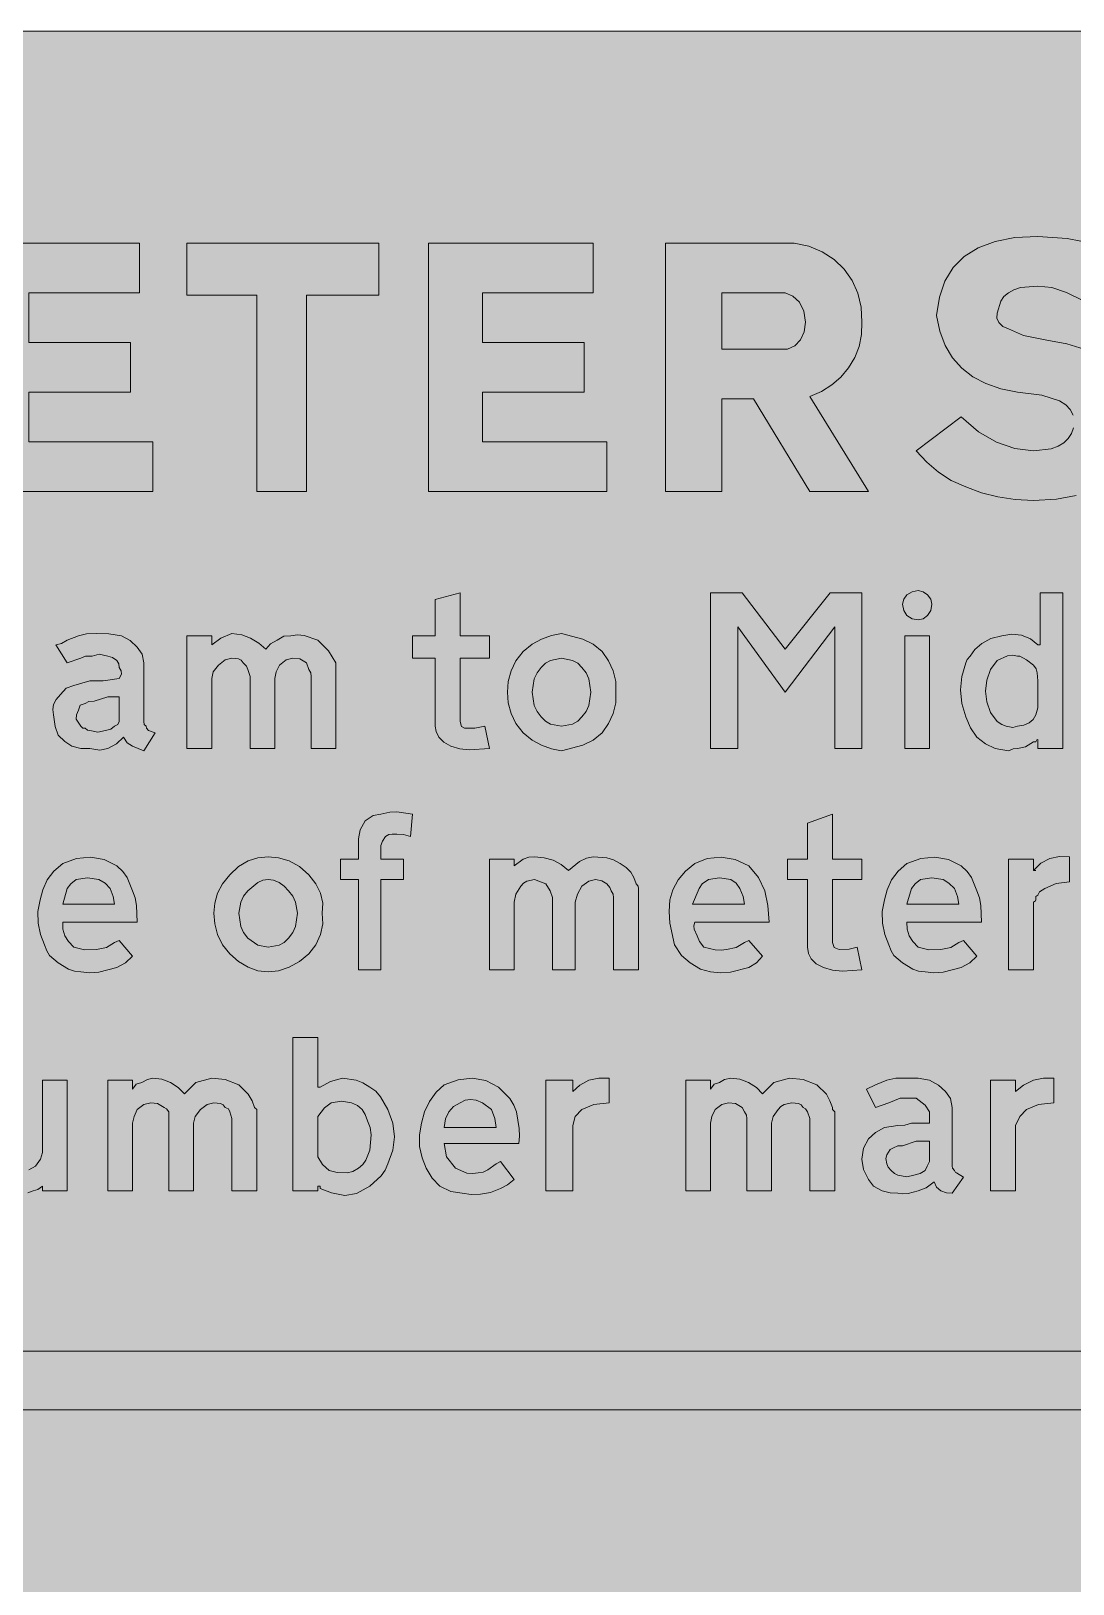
# Model space of a CAD drawing. Header units: metres. Extents: x 10 to 559, y 12 to 260.
# Drawn here: x 172.6 to 255.7, y 136.2 to 260.1 of the extents above; entities that cross this region are included whole.
import ezdxf

# ---------------------------------------------------------------- set-up
doc = ezdxf.new("R2010")
doc.units = ezdxf.units.M
for name, color, linetype, true_color in [('FILL_BLACK_000000', 7, 'Continuous', 0x000000), ('FILL_YELLOW_FFFF00', 7, 'Continuous', 0xffff00), ('STROKE_BLACK_000000', 7, 'Continuous', 0x000000)]:
    doc.layers.add(name, color=color, linetype=linetype, true_color=true_color)

msp = doc.modelspace()

# ---------------------------------------------------------------- hatches: boundary and pattern name
at = {"layer": 'FILL_BLACK_000000', "true_color": 0x000000}
h = msp.add_hatch(color=7, dxfattribs=at)
h.dxf.hatch_style = 1
h.paths.add_polyline_path([(172.44, 227.34), (182.34, 227.34), (182.34, 223.38), (168.3, 223.38), (168.3, 243.18), (181.26, 243.18), (181.26, 239.22), (172.44, 239.22), (172.44, 235.26), (180.54, 235.26), (180.54, 231.3), (172.44, 231.3), (172.44, 227.34)])
h = msp.add_hatch(color=7, dxfattribs=at)
h.dxf.hatch_style = 1
h.paths.add_polyline_path([(194.58, 223.38), (190.62, 223.38), (190.62, 239.04), (185.04, 239.04), (185.04, 243.18), (200.34, 243.18), (200.34, 239.04), (194.58, 239.04), (194.58, 223.38)])
h = msp.add_hatch(color=7, dxfattribs=at)
h.dxf.hatch_style = 1
h.paths.add_polyline_path([(208.62, 227.34), (218.52, 227.34), (218.52, 223.38), (204.3, 223.38), (204.3, 243.18), (217.44, 243.18), (217.44, 239.22), (208.62, 239.22), (208.62, 235.26), (216.72, 235.26), (216.72, 231.3), (208.62, 231.3), (208.62, 227.34)])
h = msp.add_hatch(color=7, dxfattribs=at)
h.dxf.hatch_style = 1
h.paths.add_polyline_path([(223.2, 223.38), (223.2, 243.18), (233.46, 243.18), (234.63, 242.94), (235.7, 242.5), (236.64, 241.88), (237.44, 241.11), (238.08, 240.2), (238.55, 239.18), (238.81, 238.07), (238.86, 236.88), (238.84, 235.89), (238.64, 234.94), (238.29, 234.05), (237.8, 233.24), (237.18, 232.5), (236.46, 231.87), (235.63, 231.34), (234.72, 230.94), (239.4, 223.38), (234.72, 223.38), (230.22, 230.76), (227.7, 230.76), (227.7, 223.38), (223.2, 223.38)])
h.paths.add_polyline_path([(232.92, 234.72), (233.52, 234.98), (233.98, 235.46), (234.26, 236.11), (234.36, 236.88), (234.23, 237.75), (233.89, 238.46), (233.37, 238.96), (232.74, 239.22), (227.7, 239.22), (227.7, 234.72), (232.56, 234.72), (232.92, 234.72)], flags=16)
h = msp.add_hatch(color=7, dxfattribs=at)
h.dxf.hatch_style = 1
h.paths.add_polyline_path([(249.62, 237.2), (249.77, 236.84), (250.09, 236.54), (250.56, 236.34), (251.75, 235.82), (253.62, 235.44), (255.21, 235.16), (256.59, 234.73), (257.76, 234.15), (258.73, 233.42), (259.48, 232.53), (260.02, 231.49), (260.35, 230.3), (260.46, 228.96), (260.28, 227.5), (259.88, 226.23), (259.25, 225.15), (258.39, 224.26), (257.29, 223.56), (255.95, 223.06), (254.37, 222.76), (252.54, 222.66), (251.09, 222.73), (249.7, 222.93), (248.39, 223.27), (247.14, 223.74), (245.99, 224.24), (244.96, 224.91), (244.03, 225.71), (243.18, 226.62), (246.78, 229.32), (248.16, 228.14), (249.59, 227.3), (251.06, 226.79), (252.54, 226.62), (253.96, 226.78), (254.51, 226.98), (254.97, 227.25), (255.32, 227.59), (255.58, 227.99), (255.73, 228.45), (255.78, 228.96), (255.7, 229.47), (255.48, 229.91), (255.12, 230.29), (254.61, 230.6), (253.2, 231.06), (251.28, 231.3), (249.94, 231.57), (248.75, 231.98), (247.71, 232.52), (246.82, 233.21), (246.09, 234.04), (245.51, 235.02), (245.08, 236.15), (244.8, 237.42), (245.04, 238.88), (245.48, 240.15), (246.14, 241.23), (247.03, 242.12), (248.14, 242.82), (249.48, 243.32), (251.07, 243.62), (252.9, 243.72), (255.22, 243.56), (256.32, 243.34), (257.4, 243), (258.31, 242.53), (259.18, 241.94), (260.82, 240.48), (257.76, 237.78), (256.44, 238.62), (255.19, 239.24), (254.01, 239.63), (252.9, 239.76), (251.51, 239.63), (250.97, 239.46), (250.54, 239.22), (250.19, 238.92), (249.94, 238.55), (249.66, 237.6), (249.62, 237.2)])
h = msp.add_hatch(color=7, dxfattribs=at)
h.dxf.hatch_style = 1
h.paths.add_polyline_path([(206.93, 204.62), (207.18, 204.48), (207.99, 204.5), (208.8, 204.66), (209.16, 202.86), (207.56, 202.75), (206.81, 202.83), (206.1, 203.04), (205.52, 203.37), (205.13, 203.78), (204.91, 204.23), (204.84, 204.66), (204.84, 210.06), (203.04, 210.06), (203.04, 211.86), (204.84, 211.86), (204.84, 214.74), (206.82, 215.28), (206.82, 211.86), (209.16, 211.86), (209.16, 210.06), (206.82, 210.06), (206.82, 205.02), (206.93, 204.62)])
h = msp.add_hatch(color=7, dxfattribs=at)
h.dxf.hatch_style = 1
h.paths.add_polyline_path([(226.8, 215.28), (229.32, 215.28), (232.74, 210.78), (236.34, 215.28), (238.86, 215.28), (238.86, 202.86), (236.7, 202.86), (236.7, 212.58), (232.74, 207.36), (228.96, 212.58), (228.96, 202.86), (226.8, 202.86), (226.8, 215.28)])
h = msp.add_hatch(color=7, dxfattribs=at)
h.dxf.hatch_style = 1
h.paths.add_polyline_path([(244.35, 213.88), (244.1, 213.48), (243.76, 213.22), (243.36, 213.12), (242.86, 213.22), (242.46, 213.48), (242.2, 213.88), (242.1, 214.38), (242.2, 214.78), (242.46, 215.12), (242.86, 215.37), (243.36, 215.46), (243.76, 215.37), (244.1, 215.12), (244.35, 214.78), (244.44, 214.38), (244.35, 213.88)])
h = msp.add_hatch(color=7, dxfattribs=at)
h.dxf.hatch_style = 1
h.paths.add_polyline_path([(251.28, 202.86), (250.92, 202.84), (250.56, 202.68), (249.48, 202.86), (248.71, 203.23), (248.04, 203.78), (247.51, 204.51), (247.14, 205.38), (246.84, 206.46), (246.73, 207.54), (246.84, 208.62), (247.14, 209.7), (247.25, 209.97), (247.5, 210.24), (247.87, 210.77), (248.42, 211.25), (249.15, 211.63), (250.02, 211.86), (250.82, 212), (251.59, 211.91), (252.3, 211.61), (252.9, 211.14), (253.08, 211.14), (253.08, 215.28), (254.88, 215.28), (254.88, 202.86), (252.9, 202.86), (252.9, 203.58), (252.81, 203.56), (252.72, 203.4), (252.54, 203.4), (251.91, 203), (251.28, 202.86)])
h.paths.add_polyline_path([(252.2, 204.91), (252.52, 205.19), (252.72, 205.56), (252.88, 206.1), (252.9, 206.64), (252.9, 208.26), (252.85, 208.89), (252.75, 209.22), (252.54, 209.52), (252, 209.95), (251.46, 210.24), (251.28, 210.24), (250.87, 210.31), (250.47, 210.26), (249.66, 209.88), (249.12, 209.16), (248.82, 208.32), (248.71, 207.45), (248.82, 206.58), (249.12, 205.74), (249.66, 205.02), (250.02, 204.77), (250.38, 204.66), (250.9, 204.53), (251.28, 204.66), (251.78, 204.72), (252.2, 204.91)], flags=16)
h = msp.add_hatch(color=7, dxfattribs=at)
h.dxf.hatch_style = 1
h.paths.add_polyline_path([(175.5, 211.5), (176.4, 211.86), (177.05, 212.02), (177.84, 212.04), (178.83, 212.02), (179.82, 211.86), (180.52, 211.48), (181.08, 210.96), (181.48, 210.4), (181.62, 209.7), (181.62, 207.9), (181.62, 205.02), (181.64, 204.77), (181.8, 204.66), (181.82, 204.48), (181.98, 204.3), (182.52, 204.12), (181.62, 202.68), (180.72, 203.04), (180.29, 203.33), (180, 203.76), (179.44, 203.24), (178.74, 202.86), (178.09, 202.73), (177.3, 202.86), (176.58, 202.88), (175.86, 203.04), (175.32, 203.42), (174.78, 203.94), (174.53, 204.62), (174.42, 205.56), (174.35, 205.97), (174.42, 206.37), (174.62, 206.78), (174.96, 207.18), (175.43, 207.68), (176.04, 207.9), (177.3, 208.26), (178.38, 208.26), (179.64, 208.44), (179.82, 208.8), (179.8, 209.07), (179.64, 209.34), (179.62, 209.61), (179.46, 209.88), (179.1, 210.13), (178.74, 210.24), (178.04, 210.38), (177.48, 210.24), (176.96, 210.22), (176.58, 210.06), (175.5, 209.7), (174.6, 211.14), (175.05, 211.25), (175.5, 211.5)])
h.paths.add_polyline_path([(178.56, 204.3), (178.99, 204.41), (179.28, 204.66), (179.53, 204.77), (179.64, 205.02), (179.64, 205.38), (179.64, 207), (178.74, 207), (177.66, 206.64), (177.23, 206.62), (176.94, 206.46), (176.53, 206.33), (176.4, 205.92), (176.24, 205.56), (176.22, 205.2), (176.58, 204.66), (176.76, 204.5), (176.94, 204.48), (177.12, 204.32), (177.3, 204.3), (177.93, 204.17), (178.56, 204.3)], flags=16)
h = msp.add_hatch(color=7, dxfattribs=at)
h.dxf.hatch_style = 1
h.paths.add_polyline_path([(187.02, 211.14), (187.74, 211.68), (188.64, 212.04), (189.42, 211.94), (190.12, 211.68), (190.77, 211.28), (191.34, 210.78), (191.72, 211.21), (192.24, 211.5), (192.78, 211.82), (193.32, 211.86), (193.86, 211.93), (194.4, 211.88), (195.48, 211.5), (196.34, 210.67), (196.92, 209.7), (196.92, 209.52), (196.92, 209.16), (196.92, 202.86), (194.94, 202.86), (194.94, 208.62), (194.92, 208.89), (194.76, 209.16), (194.58, 209.7), (194.04, 210.02), (193.5, 210.06), (192.96, 209.93), (192.42, 209.52), (192.17, 208.98), (192.06, 208.44), (192.06, 202.86), (190.08, 202.86), (190.08, 208.62), (189.9, 209.16), (189.79, 209.43), (189.54, 209.7), (189.37, 209.91), (189.16, 210.02), (188.64, 210.06), (188.1, 209.93), (187.56, 209.52), (187.15, 208.98), (187.02, 208.44), (187.02, 202.86), (185.04, 202.86), (185.04, 211.86), (187.02, 211.86), (187.02, 211.14)])
h = msp.add_hatch(color=7, dxfattribs=at)
h.dxf.hatch_style = 1
h.paths.add_polyline_path([(210.89, 209.05), (211.28, 209.87), (211.86, 210.6), (212.57, 211.18), (213.32, 211.59), (214.11, 211.87), (214.92, 212.04), (216.61, 211.59), (217.43, 211.18), (218.16, 210.6), (218.66, 209.87), (219.04, 209.05), (219.25, 208.2), (219.24, 207.36), (219.25, 206.52), (219.04, 205.67), (218.66, 204.85), (218.16, 204.12), (217.43, 203.54), (216.61, 203.13), (214.92, 202.68), (214.11, 202.85), (213.32, 203.13), (212.57, 203.54), (211.86, 204.12), (211.28, 204.85), (210.89, 205.67), (210.67, 206.52), (210.6, 207.36), (210.67, 208.2), (210.89, 209.05)])
h.paths.add_polyline_path([(213.63, 209.68), (213.3, 209.34), (212.96, 208.9), (212.74, 208.42), (212.58, 207.36), (212.74, 206.3), (212.96, 205.82), (213.3, 205.38), (213.63, 205.04), (214.04, 204.82), (214.92, 204.66), (215.8, 204.82), (216.21, 205.04), (216.54, 205.38), (216.88, 205.82), (217.1, 206.3), (217.26, 207.36), (217.1, 208.42), (216.88, 208.9), (216.54, 209.34), (216.21, 209.68), (215.8, 209.9), (214.92, 210.06), (214.04, 209.9), (213.63, 209.68)], flags=16)
h = msp.add_hatch(color=7, dxfattribs=at)
h.dxf.hatch_style = 1
h.paths.add_polyline_path([(244.26, 211.86), (244.26, 202.86), (242.28, 202.86), (242.28, 211.86), (244.26, 211.86)])
h = msp.add_hatch(color=7, dxfattribs=at)
h.dxf.hatch_style = 1
h.paths.add_polyline_path([(200.52, 185.22), (198.72, 185.22), (198.72, 192.42), (197.28, 192.42), (197.28, 194.04), (198.72, 194.04), (198.72, 195.66), (198.86, 196.38), (199.26, 197.1), (199.89, 197.51), (200.52, 197.64), (201.22, 197.8), (201.78, 197.82), (203.04, 197.64), (202.86, 195.84), (202.32, 196), (201.78, 196.02), (201.6, 196.02), (201.42, 196.02), (201.15, 196), (200.88, 195.84), (200.63, 195.48), (200.52, 195.12), (200.52, 194.04), (202.32, 194.04), (202.32, 192.42), (200.52, 192.42), (200.52, 185.22)])
h = msp.add_hatch(color=7, dxfattribs=at)
h.dxf.hatch_style = 1
h.paths.add_polyline_path([(236.65, 186.98), (237.06, 186.84), (237.85, 186.86), (238.5, 187.02), (238.86, 185.22), (237.33, 185.11), (236.53, 185.19), (235.8, 185.4), (235.22, 185.7), (234.83, 186.08), (234.61, 186.51), (234.54, 187.02), (234.54, 192.42), (232.92, 192.42), (232.92, 194.04), (234.54, 194.04), (234.54, 196.92), (236.52, 197.64), (236.52, 194.04), (238.86, 194.04), (238.86, 192.42), (236.52, 192.42), (236.52, 187.38), (236.65, 186.98)])
h = msp.add_hatch(color=7, dxfattribs=at)
h.dxf.hatch_style = 1
h.paths.add_polyline_path([(175.61, 185.27), (174.78, 185.76), (174.1, 186.35), (173.87, 186.72), (173.7, 187.2), (173.37, 188.04), (173.18, 188.93), (173.17, 189.86), (173.34, 190.8), (173.55, 191.6), (173.9, 192.38), (174.43, 193.08), (175.14, 193.68), (176.25, 194.08), (177.37, 194.2), (178.46, 194.01), (179.46, 193.5), (179.94, 193.06), (180.29, 192.58), (180.72, 191.52), (180.93, 190.95), (181.03, 190.33), (181.08, 189), (175.14, 189), (175.16, 188.46), (175.32, 187.92), (175.61, 187.47), (176.04, 187.02), (176.87, 186.8), (177.84, 186.84), (178.63, 186.98), (179.28, 187.38), (179.64, 187.56), (180.72, 186.3), (180.16, 185.78), (179.46, 185.4), (178.02, 185.02), (177.28, 184.97), (176.58, 185.04), (176.07, 185.1), (175.61, 185.27)])
h.paths.add_polyline_path([(179.17, 191.07), (178.92, 191.7), (178.54, 192.13), (178.02, 192.42), (177.12, 192.56), (176.22, 192.42), (175.79, 192.06), (175.5, 191.7), (175.14, 190.44), (179.28, 190.44), (179.17, 191.07)], flags=16)
h = msp.add_hatch(color=7, dxfattribs=at)
h.dxf.hatch_style = 1
h.paths.add_polyline_path([(187.49, 191.32), (187.88, 192.07), (188.46, 192.78), (189.17, 193.46), (189.92, 193.91), (190.71, 194.15), (191.52, 194.22), (192.36, 194.15), (193.21, 193.91), (194.03, 193.46), (194.76, 192.78), (195.33, 192.07), (195.7, 191.32), (195.87, 190.53), (195.84, 189.72), (195.87, 188.88), (195.7, 188.03), (195.33, 187.21), (194.76, 186.48), (194.03, 185.88), (193.21, 185.42), (192.36, 185.14), (191.52, 185.04), (190.71, 185.14), (189.92, 185.42), (189.17, 185.88), (188.46, 186.48), (187.88, 187.21), (187.49, 188.03), (187.27, 188.88), (187.2, 189.72), (187.27, 190.53), (187.49, 191.32)])
h.paths.add_polyline_path([(190.71, 192.17), (189.9, 191.52), (189.56, 191.09), (189.34, 190.62), (189.18, 189.72), (189.34, 188.66), (189.56, 188.18), (189.9, 187.74), (190.71, 187.18), (191.52, 187.02), (192.4, 187.18), (192.81, 187.4), (193.14, 187.74), (193.48, 188.18), (193.7, 188.66), (193.86, 189.72), (193.7, 190.62), (193.48, 191.09), (193.14, 191.52), (192.81, 191.89), (192.4, 192.17), (191.95, 192.36), (191.52, 192.42), (191.11, 192.36), (190.71, 192.17)], flags=16)
h = msp.add_hatch(color=7, dxfattribs=at)
h.dxf.hatch_style = 1
h.paths.add_polyline_path([(211.14, 193.5), (211.86, 194.04), (212.31, 194.2), (212.76, 194.22), (213.54, 194.15), (214.24, 193.95), (214.89, 193.61), (215.46, 193.14), (216.36, 193.86), (216.9, 194.11), (217.44, 194.22), (218.52, 194.15), (219.06, 193.99), (219.6, 193.68), (220.08, 193.38), (220.43, 193.01), (220.69, 192.57), (220.86, 192.06), (221.02, 191.88), (221.04, 191.7), (221.04, 191.52), (221.04, 185.22), (219.06, 185.22), (219.06, 190.98), (219.04, 191.25), (218.88, 191.52), (218.77, 191.79), (218.52, 192.06), (218.14, 192.31), (217.62, 192.42), (217.08, 192.29), (216.54, 191.88), (216.2, 191.25), (216, 190.62), (216, 185.22), (214.2, 185.22), (214.2, 190.98), (214.02, 191.52), (213.66, 192.06), (212.76, 192.42), (212.15, 192.29), (211.87, 192.12), (211.68, 191.88), (211.27, 191.25), (211.14, 190.62), (211.14, 185.22), (209.16, 185.22), (209.16, 194.04), (211.14, 194.04), (211.14, 193.5)])
h = msp.add_hatch(color=7, dxfattribs=at)
h.dxf.hatch_style = 1
h.paths.add_polyline_path([(225.18, 185.76), (224.48, 186.35), (223.92, 187.2), (223.54, 188.93), (223.49, 189.86), (223.56, 190.8), (223.79, 191.6), (224.21, 192.38), (224.8, 193.08), (225.54, 193.68), (226.54, 194.08), (227.63, 194.2), (228.75, 194.01), (229.86, 193.5), (230.63, 192.58), (231.12, 191.52), (231.37, 190.33), (231.48, 189), (225.54, 189), (225.47, 188.73), (225.5, 188.46), (225.72, 187.92), (225.92, 187.47), (226.26, 187.02), (227.16, 186.8), (227.63, 186.77), (228.06, 186.84), (228.85, 186.98), (229.5, 187.38), (229.86, 187.56), (230.94, 186.3), (230.47, 185.78), (229.86, 185.4), (228.4, 185.02), (227.61, 184.97), (226.8, 185.04), (225.99, 185.27), (225.18, 185.76)])
h.paths.add_polyline_path([(229.39, 191.07), (229.14, 191.7), (228.85, 192.13), (228.42, 192.42), (227.52, 192.56), (226.62, 192.42), (226.13, 192.06), (225.9, 191.7), (225.36, 190.44), (229.5, 190.44), (229.39, 191.07)], flags=16)
h = msp.add_hatch(color=7, dxfattribs=at)
h.dxf.hatch_style = 1
h.paths.add_polyline_path([(242.93, 185.27), (242.1, 185.76), (241.42, 186.35), (241.19, 186.72), (241.02, 187.2), (240.69, 188.04), (240.5, 188.93), (240.49, 189.86), (240.66, 190.8), (240.87, 191.6), (241.22, 192.38), (241.75, 193.08), (242.46, 193.68), (243.57, 194.08), (244.69, 194.2), (245.78, 194.01), (246.78, 193.5), (247.26, 193.06), (247.61, 192.58), (248.04, 191.52), (248.25, 190.95), (248.35, 190.33), (248.4, 189), (242.46, 189), (242.48, 188.46), (242.64, 187.92), (242.93, 187.47), (243.36, 187.02), (244.19, 186.8), (245.16, 186.84), (245.95, 186.98), (246.6, 187.38), (246.96, 187.56), (248.04, 186.3), (247.48, 185.78), (246.78, 185.4), (245.34, 185.02), (244.6, 184.97), (243.9, 185.04), (243.39, 185.1), (242.93, 185.27)])
h.paths.add_polyline_path([(246.49, 191.07), (246.24, 191.7), (245.79, 192.13), (245.34, 192.42), (244.44, 192.56), (243.54, 192.42), (243.11, 192.06), (242.82, 191.7), (242.46, 190.44), (246.6, 190.44), (246.49, 191.07)], flags=16)
h = msp.add_hatch(color=7, dxfattribs=at)
h.dxf.hatch_style = 1
h.paths.add_polyline_path([(253.14, 193.71), (253.84, 194.09), (254.62, 194.25), (255.42, 194.22), (255.42, 192.24), (254.36, 192.11), (253.44, 191.7), (253.03, 191.43), (252.9, 191.16), (252.74, 191.05), (252.72, 190.8), (252.7, 190.71), (252.54, 190.62), (252.54, 185.22), (250.56, 185.22), (250.56, 194.04), (252.54, 194.04), (252.54, 193.14), (253.14, 193.71)])
h = msp.add_hatch(color=7, dxfattribs=at)
h.dxf.hatch_style = 1
h.paths.add_polyline_path([(198.54, 176.42), (199.08, 176.2), (199.62, 175.86), (200.1, 175.53), (200.47, 175.09), (201.06, 174.06), (201.46, 172.98), (201.6, 171.9), (201.46, 170.82), (201.06, 169.74), (200.86, 169.23), (200.54, 168.77), (199.62, 167.94), (198.56, 167.38), (197.64, 167.22), (196.58, 167.42), (195.66, 167.76), (195.66, 167.94), (195.48, 167.94), (195.48, 167.58), (193.5, 167.58), (193.5, 179.82), (195.48, 179.82), (195.48, 176.04), (195.48, 175.86), (195.66, 175.86), (196.49, 176.29), (197.46, 176.58), (198.54, 176.42)])
h.paths.add_polyline_path([(198.72, 169.38), (199.06, 169.68), (199.3, 170.03), (199.62, 170.82), (199.73, 172.06), (199.65, 172.62), (199.44, 173.16), (199.27, 173.66), (199.01, 174.08), (198.66, 174.4), (198.18, 174.6), (197.37, 174.73), (196.56, 174.6), (196.02, 174.19), (195.48, 173.52), (195.48, 172.62), (195.48, 171.18), (195.48, 170.64), (195.48, 170.28), (195.86, 169.67), (196.38, 169.2), (197.03, 169.04), (197.82, 169.02), (198.27, 169.13), (198.72, 169.38)], flags=16)
h = msp.add_hatch(color=7, dxfattribs=at)
h.dxf.hatch_style = 1
h.paths.add_polyline_path([(171.23, 167.44), (170.57, 167.58), (169.95, 167.86), (169.38, 168.3), (168.91, 168.87), (168.57, 169.47), (168.37, 170.07), (168.3, 170.64), (168.3, 176.4), (170.1, 176.4), (170.1, 170.64), (170.64, 169.56), (170.94, 169.35), (171.27, 169.25), (171.9, 169.2), (172.44, 169.25), (172.98, 169.56), (173.38, 170.1), (173.52, 170.64), (173.52, 176.4), (175.5, 176.4), (175.5, 167.58), (173.52, 167.58), (173.52, 167.94), (173.16, 167.69), (172.8, 167.58), (172.35, 167.42), (171.9, 167.4), (171.23, 167.44)])
h = msp.add_hatch(color=7, dxfattribs=at)
h.dxf.hatch_style = 1
h.paths.add_polyline_path([(180.72, 175.68), (181.01, 176.09), (181.44, 176.22), (181.89, 176.47), (182.34, 176.58), (183.04, 176.48), (183.73, 176.22), (184.36, 175.82), (184.86, 175.32), (185.76, 176.22), (187.02, 176.58), (188.1, 176.45), (189.18, 176.04), (189.94, 175.28), (190.24, 174.77), (190.44, 174.24), (190.62, 174.06), (190.62, 167.58), (188.64, 167.58), (188.64, 173.34), (188.46, 173.88), (188.35, 174.13), (188.1, 174.24), (187.93, 174.45), (187.72, 174.56), (187.2, 174.6), (186.66, 174.47), (186.12, 174.06), (185.71, 173.52), (185.58, 172.98), (185.58, 167.58), (183.6, 167.58), (183.6, 173.52), (183.6, 173.88), (183.42, 174.13), (183.24, 174.24), (182.7, 174.56), (182.16, 174.6), (181.62, 174.47), (181.08, 174.06), (180.83, 173.52), (180.72, 172.98), (180.72, 167.58), (178.74, 167.58), (178.74, 176.4), (180.72, 176.4), (180.72, 175.68)])
h = msp.add_hatch(color=7, dxfattribs=at)
h.dxf.hatch_style = 1
h.paths.add_polyline_path([(205.2, 167.94), (204.59, 168.59), (204.12, 169.38), (203.79, 170.22), (203.6, 171.11), (203.59, 172.04), (203.76, 172.98), (203.99, 173.89), (204.39, 174.71), (204.92, 175.44), (205.56, 176.04), (206.67, 176.44), (207.79, 176.56), (208.88, 176.37), (209.88, 175.86), (210.8, 174.94), (211.12, 174.42), (211.32, 173.88), (211.55, 172.55), (211.57, 171.93), (211.5, 171.36), (205.56, 171.36), (205.74, 170.28), (206.46, 169.38), (207.36, 169), (207.83, 168.95), (208.26, 169.02), (208.66, 169.08), (209.05, 169.25), (209.7, 169.74), (210.06, 169.92), (211.14, 168.48), (210.6, 168.05), (210.06, 167.76), (209.25, 167.45), (208.46, 167.31), (207.71, 167.3), (207, 167.4), (206.1, 167.54), (205.2, 167.94)])
h.paths.add_polyline_path([(209.59, 173.34), (209.34, 174.06), (208.62, 174.6), (208.11, 174.8), (207.65, 174.87), (207.23, 174.8), (206.82, 174.6), (206.3, 174.31), (205.92, 173.88), (205.67, 173.32), (205.56, 172.62), (209.7, 172.62), (209.59, 173.34)], flags=16)
h = msp.add_hatch(color=7, dxfattribs=at)
h.dxf.hatch_style = 1
h.paths.add_polyline_path([(216.38, 176.02), (217.08, 176.4), (217.89, 176.56), (218.7, 176.58), (218.7, 174.6), (217.48, 174.47), (216.54, 174.06), (216, 173.52), (215.82, 172.8), (215.82, 167.58), (213.66, 167.58), (213.66, 176.4), (215.82, 176.4), (215.82, 175.5), (216.38, 176.02)])
h = msp.add_hatch(color=7, dxfattribs=at)
h.dxf.hatch_style = 1
h.paths.add_polyline_path([(226.8, 175.68), (227.09, 176.09), (227.52, 176.22), (227.9, 176.47), (228.42, 176.58), (229.12, 176.48), (229.82, 176.22), (230.45, 175.82), (230.94, 175.32), (231.84, 176.22), (233.1, 176.58), (234.18, 176.45), (235.26, 176.04), (236.03, 175.28), (236.32, 174.77), (236.52, 174.24), (236.52, 174.06), (236.7, 173.88), (236.7, 167.58), (234.72, 167.58), (234.72, 173.34), (234.54, 173.88), (234.36, 174.13), (234.18, 174.24), (234.01, 174.45), (233.8, 174.56), (233.28, 174.6), (232.67, 174.47), (232.39, 174.3), (232.2, 174.06), (231.8, 173.52), (231.66, 172.98), (231.66, 167.58), (229.68, 167.58), (229.68, 173.34), (229.66, 173.61), (229.5, 173.88), (229.32, 174.24), (228.78, 174.56), (228.24, 174.6), (227.7, 174.47), (227.16, 174.06), (226.91, 173.52), (226.8, 172.98), (226.8, 167.58), (224.82, 167.58), (224.82, 176.4), (226.8, 176.4), (226.8, 175.68)])
h = msp.add_hatch(color=7, dxfattribs=at)
h.dxf.hatch_style = 1
h.paths.add_polyline_path([(240.48, 167.58), (239.8, 167.96), (239.4, 168.48), (238.99, 169.29), (238.86, 170.1), (238.99, 170.98), (239.4, 171.72), (239.96, 172.24), (240.66, 172.62), (241.74, 172.8), (242.28, 172.82), (242.82, 172.98), (244.26, 172.98), (244.26, 173.52), (244.26, 173.88), (243.9, 174.42), (243.18, 174.96), (241.92, 174.96), (241.02, 174.6), (239.94, 174.24), (239.22, 175.68), (239.94, 176.04), (240.84, 176.4), (241.56, 176.56), (242.28, 176.58), (243.34, 176.56), (244.26, 176.4), (244.96, 176.02), (245.52, 175.5), (245.92, 174.94), (246.06, 174.24), (246.06, 172.44), (246.06, 169.56), (246.08, 169.38), (246.24, 169.2), (246.33, 169.04), (246.42, 169.02), (246.96, 168.66), (246.06, 167.4), (245.61, 167.42), (245.16, 167.58), (244.82, 167.87), (244.62, 168.3), (243.99, 167.81), (243.36, 167.58), (242.55, 167.36), (242.14, 167.33), (241.74, 167.4), (241.11, 167.42), (240.48, 167.58)])
h.paths.add_polyline_path([(243, 168.84), (243.52, 168.95), (243.9, 169.2), (244.08, 169.56), (244.26, 169.92), (244.26, 171.54), (243.18, 171.54), (242.1, 171.18), (241.74, 171.16), (241.38, 171), (241.11, 170.87), (240.84, 170.46), (240.77, 170.17), (240.84, 169.74), (240.95, 169.47), (241.2, 169.2), (241.47, 168.95), (241.74, 168.84), (242.44, 168.71), (243, 168.84)], flags=16)
h = msp.add_hatch(color=7, dxfattribs=at)
h.dxf.hatch_style = 1
h.paths.add_polyline_path([(251.75, 176.02), (252.54, 176.4), (253.35, 176.56), (254.16, 176.58), (254.16, 174.6), (252.94, 174.47), (252, 174.06), (251.46, 173.52), (251.1, 172.8), (251.1, 167.58), (249.12, 167.58), (249.12, 176.4), (251.1, 176.4), (251.1, 175.5), (251.75, 176.02)])
h = msp.add_hatch(color=7, dxfattribs=at)
h.dxf.hatch_style = 1
h.paths.add_polyline_path([(506.34, 154.8), (506.34, 150.12), (72.9, 150.12), (77.58, 145.44), (70.56, 145.44), (63.36, 152.46), (70.56, 159.48), (77.58, 159.48), (72.9, 154.8), (506.34, 154.8)])
at = {"layer": 'FILL_YELLOW_FFFF00', "true_color": 0xffff00}
h = msp.add_hatch(color=7, dxfattribs=at)
h.dxf.hatch_style = 1
h.paths.add_polyline_path([(553.76, 259.97), (555.08, 259.58), (556.32, 258.96), (557.46, 258.12), (558.3, 256.98), (558.92, 255.74), (559.31, 254.42), (559.44, 253.08), (559.44, 19.26), (559.31, 17.91), (558.9, 16.56), (558.25, 15.32), (557.46, 14.22), (556.29, 13.28), (555.01, 12.6), (553.69, 12.2), (552.42, 12.06), (17.28, 12.06), (16.04, 12.2), (14.78, 12.6), (13.56, 13.28), (12.42, 14.22), (11.48, 15.36), (10.8, 16.61), (10.4, 17.92), (10.26, 19.26), (10.26, 253.08), (10.4, 254.41), (10.8, 255.6), (11.48, 256.93), (12.42, 258.12), (13.52, 259.07), (14.76, 259.74), (16.09, 260.06), (17.28, 260.1), (552.42, 260.1), (553.76, 259.97)])

# ---------------------------------------------------------------- linework, layer by layer
at = {"layer": 'FILL_BLACK_000000', "lineweight": 0, "true_color": 0x000000}
for points in [[(172.44, 227.34), (182.34, 227.34), (182.34, 223.38), (168.3, 223.38), (168.3, 243.18), (181.26, 243.18), (181.26, 239.22), (172.44, 239.22), (172.44, 235.26), (180.54, 235.26), (180.54, 231.3), (172.44, 231.3)], [(194.58, 223.38), (190.62, 223.38), (190.62, 239.04), (185.04, 239.04), (185.04, 243.18), (200.34, 243.18), (200.34, 239.04), (194.58, 239.04)], [(208.62, 227.34), (218.52, 227.34), (218.52, 223.38), (204.3, 223.38), (204.3, 243.18), (217.44, 243.18), (217.44, 239.22), (208.62, 239.22), (208.62, 235.26), (216.72, 235.26), (216.72, 231.3), (208.62, 231.3)], [(223.2, 223.38), (223.2, 243.18), (233.46, 243.18), (234.63, 242.94), (235.7, 242.5), (236.64, 241.88), (237.44, 241.11), (238.08, 240.2), (238.55, 239.18), (238.81, 238.07), (238.86, 236.88), (238.84, 235.89), (238.64, 234.94), (238.29, 234.05), (237.8, 233.24), (237.18, 232.5), (236.46, 231.87), (235.63, 231.34), (234.72, 230.94), (239.4, 223.38), (234.72, 223.38), (230.22, 230.76), (227.7, 230.76), (227.7, 223.38)], [(232.92, 234.72), (233.52, 234.98), (233.98, 235.46), (234.26, 236.11), (234.36, 236.88), (234.23, 237.75), (233.89, 238.46), (233.37, 238.96), (232.74, 239.22), (227.7, 239.22), (227.7, 234.72), (232.56, 234.72)], [(206.93, 204.62), (207.18, 204.48), (207.99, 204.5), (208.8, 204.66), (209.16, 202.86), (207.56, 202.75), (206.81, 202.83), (206.1, 203.04), (205.52, 203.37), (205.13, 203.78), (204.91, 204.23), (204.84, 204.66), (204.84, 210.06), (203.04, 210.06), (203.04, 211.86), (204.84, 211.86), (204.84, 214.74), (206.82, 215.28), (206.82, 211.86), (209.16, 211.86), (209.16, 210.06), (206.82, 210.06), (206.82, 205.02)], [(226.8, 215.28), (229.32, 215.28), (232.74, 210.78), (236.34, 215.28), (238.86, 215.28), (238.86, 202.86), (236.7, 202.86), (236.7, 212.58), (232.74, 207.36), (228.96, 212.58), (228.96, 202.86), (226.8, 202.86)], [(244.35, 213.88), (244.1, 213.48), (243.76, 213.22), (243.36, 213.12), (242.86, 213.22), (242.46, 213.48), (242.2, 213.88), (242.1, 214.38), (242.2, 214.78), (242.46, 215.12), (242.86, 215.37), (243.36, 215.46), (243.76, 215.37), (244.1, 215.12), (244.35, 214.78), (244.44, 214.38)], [(251.28, 202.86), (250.92, 202.84), (250.56, 202.68), (249.48, 202.86), (248.71, 203.23), (248.04, 203.78), (247.51, 204.51), (247.14, 205.38), (246.84, 206.46), (246.73, 207.54), (246.84, 208.62), (247.14, 209.7), (247.25, 209.97), (247.5, 210.24), (247.87, 210.77), (248.42, 211.25), (249.15, 211.63), (250.02, 211.86), (250.82, 212), (251.59, 211.91), (252.3, 211.61), (252.9, 211.14), (253.08, 211.14), (253.08, 215.28), (254.88, 215.28), (254.88, 202.86), (252.9, 202.86), (252.9, 203.58), (252.81, 203.56), (252.72, 203.4), (252.54, 203.4), (251.91, 203)], [(175.5, 211.5), (176.4, 211.86), (177.05, 212.02), (177.84, 212.04), (178.83, 212.02), (179.82, 211.86), (180.52, 211.48), (181.08, 210.96), (181.48, 210.4), (181.62, 209.7), (181.62, 207.9), (181.62, 205.02), (181.64, 204.77), (181.8, 204.66), (181.82, 204.48), (181.98, 204.3), (182.52, 204.12), (181.62, 202.68), (180.72, 203.04), (180.29, 203.33), (180, 203.76), (179.44, 203.24), (178.74, 202.86), (178.09, 202.73), (177.3, 202.86), (176.58, 202.88), (175.86, 203.04), (175.32, 203.42), (174.78, 203.94), (174.53, 204.62), (174.42, 205.56), (174.35, 205.97), (174.42, 206.37), (174.62, 206.78), (174.96, 207.18), (175.43, 207.68), (176.04, 207.9), (177.3, 208.26), (178.38, 208.26), (179.64, 208.44), (179.82, 208.8), (179.8, 209.07), (179.64, 209.34), (179.62, 209.61), (179.46, 209.88), (179.1, 210.13), (178.74, 210.24), (178.04, 210.38), (177.48, 210.24), (176.96, 210.22), (176.58, 210.06), (175.5, 209.7), (174.6, 211.14), (175.05, 211.25)], [(187.02, 211.14), (187.74, 211.68), (188.64, 212.04), (189.42, 211.94), (190.12, 211.68), (190.77, 211.28), (191.34, 210.78), (191.72, 211.21), (192.24, 211.5), (192.78, 211.82), (193.32, 211.86), (193.86, 211.93), (194.4, 211.88), (195.48, 211.5), (196.34, 210.67), (196.92, 209.7), (196.92, 209.52), (196.92, 209.16), (196.92, 202.86), (194.94, 202.86), (194.94, 208.62), (194.92, 208.89), (194.76, 209.16), (194.58, 209.7), (194.04, 210.02), (193.5, 210.06), (192.96, 209.93), (192.42, 209.52), (192.17, 208.98), (192.06, 208.44), (192.06, 202.86), (190.08, 202.86), (190.08, 208.62), (189.9, 209.16), (189.79, 209.43), (189.54, 209.7), (189.37, 209.91), (189.16, 210.02), (188.64, 210.06), (188.1, 209.93), (187.56, 209.52), (187.15, 208.98), (187.02, 208.44), (187.02, 202.86), (185.04, 202.86), (185.04, 211.86), (187.02, 211.86)], [(210.89, 209.05), (211.28, 209.87), (211.86, 210.6), (212.57, 211.18), (213.32, 211.59), (214.11, 211.87), (214.92, 212.04), (216.61, 211.59), (217.43, 211.18), (218.16, 210.6), (218.66, 209.87), (219.04, 209.05), (219.25, 208.2), (219.24, 207.36), (219.25, 206.52), (219.04, 205.67), (218.66, 204.85), (218.16, 204.12), (217.43, 203.54), (216.61, 203.13), (214.92, 202.68), (214.11, 202.85), (213.32, 203.13), (212.57, 203.54), (211.86, 204.12), (211.28, 204.85), (210.89, 205.67), (210.67, 206.52), (210.6, 207.36), (210.67, 208.2)], [(244.26, 211.86), (244.26, 202.86), (242.28, 202.86), (242.28, 211.86)], [(213.63, 209.68), (213.3, 209.34), (212.96, 208.9), (212.74, 208.42), (212.58, 207.36), (212.74, 206.3), (212.96, 205.82), (213.3, 205.38), (213.63, 205.04), (214.04, 204.82), (214.92, 204.66), (215.8, 204.82), (216.21, 205.04), (216.54, 205.38), (216.88, 205.82), (217.1, 206.3), (217.26, 207.36), (217.1, 208.42), (216.88, 208.9), (216.54, 209.34), (216.21, 209.68), (215.8, 209.9), (214.92, 210.06), (214.04, 209.9)], [(252.2, 204.91), (252.52, 205.19), (252.72, 205.56), (252.88, 206.1), (252.9, 206.64), (252.9, 208.26), (252.85, 208.89), (252.75, 209.22), (252.54, 209.52), (252, 209.95), (251.46, 210.24), (251.28, 210.24), (250.87, 210.31), (250.47, 210.26), (249.66, 209.88), (249.12, 209.16), (248.82, 208.32), (248.71, 207.45), (248.82, 206.58), (249.12, 205.74), (249.66, 205.02), (250.02, 204.77), (250.38, 204.66), (250.9, 204.53), (251.28, 204.66), (251.78, 204.72)], [(178.56, 204.3), (178.99, 204.41), (179.28, 204.66), (179.53, 204.77), (179.64, 205.02), (179.64, 205.38), (179.64, 207), (178.74, 207), (177.66, 206.64), (177.23, 206.62), (176.94, 206.46), (176.53, 206.33), (176.4, 205.92), (176.24, 205.56), (176.22, 205.2), (176.58, 204.66), (176.76, 204.5), (176.94, 204.48), (177.12, 204.32), (177.3, 204.3), (177.93, 204.17)], [(200.52, 185.22), (198.72, 185.22), (198.72, 192.42), (197.28, 192.42), (197.28, 194.04), (198.72, 194.04), (198.72, 195.66), (198.86, 196.38), (199.26, 197.1), (199.89, 197.51), (200.52, 197.64), (201.22, 197.8), (201.78, 197.82), (203.04, 197.64), (202.86, 195.84), (202.32, 196), (201.78, 196.02), (201.6, 196.02), (201.42, 196.02), (201.15, 196), (200.88, 195.84), (200.63, 195.48), (200.52, 195.12), (200.52, 194.04), (202.32, 194.04), (202.32, 192.42), (200.52, 192.42)], [(236.65, 186.98), (237.06, 186.84), (237.85, 186.86), (238.5, 187.02), (238.86, 185.22), (237.33, 185.11), (236.53, 185.19), (235.8, 185.4), (235.22, 185.7), (234.83, 186.08), (234.61, 186.51), (234.54, 187.02), (234.54, 192.42), (232.92, 192.42), (232.92, 194.04), (234.54, 194.04), (234.54, 196.92), (236.52, 197.64), (236.52, 194.04), (238.86, 194.04), (238.86, 192.42), (236.52, 192.42), (236.52, 187.38)], [(175.61, 185.27), (174.78, 185.76), (174.1, 186.35), (173.87, 186.72), (173.7, 187.2), (173.37, 188.04), (173.18, 188.93), (173.17, 189.86), (173.34, 190.8), (173.55, 191.6), (173.9, 192.38), (174.43, 193.08), (175.14, 193.68), (176.25, 194.08), (177.37, 194.2), (178.46, 194.01), (179.46, 193.5), (179.94, 193.06), (180.29, 192.58), (180.72, 191.52), (180.93, 190.95), (181.03, 190.33), (181.08, 189), (175.14, 189), (175.16, 188.46), (175.32, 187.92), (175.61, 187.47), (176.04, 187.02), (176.87, 186.8), (177.84, 186.84), (178.63, 186.98), (179.28, 187.38), (179.64, 187.56), (180.72, 186.3), (180.16, 185.78), (179.46, 185.4), (178.02, 185.02), (177.28, 184.97), (176.58, 185.04), (176.07, 185.1)], [(187.49, 191.32), (187.88, 192.07), (188.46, 192.78), (189.17, 193.46), (189.92, 193.91), (190.71, 194.15), (191.52, 194.22), (192.36, 194.15), (193.21, 193.91), (194.03, 193.46), (194.76, 192.78), (195.33, 192.07), (195.7, 191.32), (195.87, 190.53), (195.84, 189.72), (195.87, 188.88), (195.7, 188.03), (195.33, 187.21), (194.76, 186.48), (194.03, 185.88), (193.21, 185.42), (192.36, 185.14), (191.52, 185.04), (190.71, 185.14), (189.92, 185.42), (189.17, 185.88), (188.46, 186.48), (187.88, 187.21), (187.49, 188.03), (187.27, 188.88), (187.2, 189.72), (187.27, 190.53)], [(211.14, 193.5), (211.86, 194.04), (212.31, 194.2), (212.76, 194.22), (213.54, 194.15), (214.24, 193.95), (214.89, 193.61), (215.46, 193.14), (216.36, 193.86), (216.9, 194.11), (217.44, 194.22), (218.52, 194.15), (219.06, 193.99), (219.6, 193.68), (220.08, 193.38), (220.43, 193.01), (220.69, 192.57), (220.86, 192.06), (221.02, 191.88), (221.04, 191.7), (221.04, 191.52), (221.04, 185.22), (219.06, 185.22), (219.06, 190.98), (219.04, 191.25), (218.88, 191.52), (218.77, 191.79), (218.52, 192.06), (218.14, 192.31), (217.62, 192.42), (217.08, 192.29), (216.54, 191.88), (216.2, 191.25), (216, 190.62), (216, 185.22), (214.2, 185.22), (214.2, 190.98), (214.02, 191.52), (213.66, 192.06), (212.76, 192.42), (212.15, 192.29), (211.87, 192.12), (211.68, 191.88), (211.27, 191.25), (211.14, 190.62), (211.14, 185.22), (209.16, 185.22), (209.16, 194.04), (211.14, 194.04)], [(225.18, 185.76), (224.48, 186.35), (223.92, 187.2), (223.54, 188.93), (223.49, 189.86), (223.56, 190.8), (223.79, 191.6), (224.21, 192.38), (224.8, 193.08), (225.54, 193.68), (226.54, 194.08), (227.63, 194.2), (228.75, 194.01), (229.86, 193.5), (230.63, 192.58), (231.12, 191.52), (231.37, 190.33), (231.48, 189), (225.54, 189), (225.47, 188.73), (225.5, 188.46), (225.72, 187.92), (225.92, 187.47), (226.26, 187.02), (227.16, 186.8), (227.63, 186.77), (228.06, 186.84), (228.85, 186.98), (229.5, 187.38), (229.86, 187.56), (230.94, 186.3), (230.47, 185.78), (229.86, 185.4), (228.4, 185.02), (227.61, 184.97), (226.8, 185.04), (225.99, 185.27)], [(242.93, 185.27), (242.1, 185.76), (241.42, 186.35), (241.19, 186.72), (241.02, 187.2), (240.69, 188.04), (240.5, 188.93), (240.49, 189.86), (240.66, 190.8), (240.87, 191.6), (241.22, 192.38), (241.75, 193.08), (242.46, 193.68), (243.57, 194.08), (244.69, 194.2), (245.78, 194.01), (246.78, 193.5), (247.26, 193.06), (247.61, 192.58), (248.04, 191.52), (248.25, 190.95), (248.35, 190.33), (248.4, 189), (242.46, 189), (242.48, 188.46), (242.64, 187.92), (242.93, 187.47), (243.36, 187.02), (244.19, 186.8), (245.16, 186.84), (245.95, 186.98), (246.6, 187.38), (246.96, 187.56), (248.04, 186.3), (247.48, 185.78), (246.78, 185.4), (245.34, 185.02), (244.6, 184.97), (243.9, 185.04), (243.39, 185.1)], [(253.14, 193.71), (253.84, 194.09), (254.62, 194.25), (255.42, 194.22), (255.42, 192.24), (254.36, 192.11), (253.44, 191.7), (253.03, 191.43), (252.9, 191.16), (252.74, 191.05), (252.72, 190.8), (252.7, 190.71), (252.54, 190.62), (252.54, 185.22), (250.56, 185.22), (250.56, 194.04), (252.54, 194.04), (252.54, 193.14)], [(179.17, 191.07), (178.92, 191.7), (178.54, 192.13), (178.02, 192.42), (177.12, 192.56), (176.22, 192.42), (175.79, 192.06), (175.5, 191.7), (175.14, 190.44), (179.28, 190.44)], [(190.71, 192.17), (189.9, 191.52), (189.56, 191.09), (189.34, 190.62), (189.18, 189.72), (189.34, 188.66), (189.56, 188.18), (189.9, 187.74), (190.71, 187.18), (191.52, 187.02), (192.4, 187.18), (192.81, 187.4), (193.14, 187.74), (193.48, 188.18), (193.7, 188.66), (193.86, 189.72), (193.7, 190.62), (193.48, 191.09), (193.14, 191.52), (192.81, 191.89), (192.4, 192.17), (191.95, 192.36), (191.52, 192.42), (191.11, 192.36)], [(229.39, 191.07), (229.14, 191.7), (228.85, 192.13), (228.42, 192.42), (227.52, 192.56), (226.62, 192.42), (226.13, 192.06), (225.9, 191.7), (225.36, 190.44), (229.5, 190.44)], [(246.49, 191.07), (246.24, 191.7), (245.79, 192.13), (245.34, 192.42), (244.44, 192.56), (243.54, 192.42), (243.11, 192.06), (242.82, 191.7), (242.46, 190.44), (246.6, 190.44)], [(198.54, 176.42), (199.08, 176.2), (199.62, 175.86), (200.1, 175.53), (200.47, 175.09), (201.06, 174.06), (201.46, 172.98), (201.6, 171.9), (201.46, 170.82), (201.06, 169.74), (200.86, 169.23), (200.54, 168.77), (199.62, 167.94), (198.56, 167.38), (197.64, 167.22), (196.58, 167.42), (195.66, 167.76), (195.66, 167.94), (195.48, 167.94), (195.48, 167.58), (193.5, 167.58), (193.5, 179.82), (195.48, 179.82), (195.48, 176.04), (195.48, 175.86), (195.66, 175.86), (196.49, 176.29), (197.46, 176.58)], [(180.72, 175.68), (181.01, 176.09), (181.44, 176.22), (181.89, 176.47), (182.34, 176.58), (183.04, 176.48), (183.73, 176.22), (184.36, 175.82), (184.86, 175.32), (185.76, 176.22), (187.02, 176.58), (188.1, 176.45), (189.18, 176.04), (189.94, 175.28), (190.24, 174.77), (190.44, 174.24), (190.62, 174.06), (190.62, 167.58), (188.64, 167.58), (188.64, 173.34), (188.46, 173.88), (188.35, 174.13), (188.1, 174.24), (187.93, 174.45), (187.72, 174.56), (187.2, 174.6), (186.66, 174.47), (186.12, 174.06), (185.71, 173.52), (185.58, 172.98), (185.58, 167.58), (183.6, 167.58), (183.6, 173.52), (183.6, 173.88), (183.42, 174.13), (183.24, 174.24), (182.7, 174.56), (182.16, 174.6), (181.62, 174.47), (181.08, 174.06), (180.83, 173.52), (180.72, 172.98), (180.72, 167.58), (178.74, 167.58), (178.74, 176.4), (180.72, 176.4)], [(205.2, 167.94), (204.59, 168.59), (204.12, 169.38), (203.79, 170.22), (203.6, 171.11), (203.59, 172.04), (203.76, 172.98), (203.99, 173.89), (204.39, 174.71), (204.92, 175.44), (205.56, 176.04), (206.67, 176.44), (207.79, 176.56), (208.88, 176.37), (209.88, 175.86), (210.8, 174.94), (211.12, 174.42), (211.32, 173.88), (211.55, 172.55), (211.57, 171.93), (211.5, 171.36), (205.56, 171.36), (205.74, 170.28), (206.46, 169.38), (207.36, 169), (207.83, 168.95), (208.26, 169.02), (208.66, 169.08), (209.05, 169.25), (209.7, 169.74), (210.06, 169.92), (211.14, 168.48), (210.6, 168.05), (210.06, 167.76), (209.25, 167.45), (208.46, 167.31), (207.71, 167.3), (207, 167.4), (206.1, 167.54)], [(216.38, 176.02), (217.08, 176.4), (217.89, 176.56), (218.7, 176.58), (218.7, 174.6), (217.48, 174.47), (216.54, 174.06), (216, 173.52), (215.82, 172.8), (215.82, 167.58), (213.66, 167.58), (213.66, 176.4), (215.82, 176.4), (215.82, 175.5)], [(226.8, 175.68), (227.09, 176.09), (227.52, 176.22), (227.9, 176.47), (228.42, 176.58), (229.12, 176.48), (229.82, 176.22), (230.45, 175.82), (230.94, 175.32), (231.84, 176.22), (233.1, 176.58), (234.18, 176.45), (235.26, 176.04), (236.03, 175.28), (236.32, 174.77), (236.52, 174.24), (236.52, 174.06), (236.7, 173.88), (236.7, 167.58), (234.72, 167.58), (234.72, 173.34), (234.54, 173.88), (234.36, 174.13), (234.18, 174.24), (234.01, 174.45), (233.8, 174.56), (233.28, 174.6), (232.67, 174.47), (232.39, 174.3), (232.2, 174.06), (231.8, 173.52), (231.66, 172.98), (231.66, 167.58), (229.68, 167.58), (229.68, 173.34), (229.66, 173.61), (229.5, 173.88), (229.32, 174.24), (228.78, 174.56), (228.24, 174.6), (227.7, 174.47), (227.16, 174.06), (226.91, 173.52), (226.8, 172.98), (226.8, 167.58), (224.82, 167.58), (224.82, 176.4), (226.8, 176.4)], [(240.48, 167.58), (239.8, 167.96), (239.4, 168.48), (238.99, 169.29), (238.86, 170.1), (238.99, 170.98), (239.4, 171.72), (239.96, 172.24), (240.66, 172.62), (241.74, 172.8), (242.28, 172.82), (242.82, 172.98), (244.26, 172.98), (244.26, 173.52), (244.26, 173.88), (243.9, 174.42), (243.18, 174.96), (241.92, 174.96), (241.02, 174.6), (239.94, 174.24), (239.22, 175.68), (239.94, 176.04), (240.84, 176.4), (241.56, 176.56), (242.28, 176.58), (243.34, 176.56), (244.26, 176.4), (244.96, 176.02), (245.52, 175.5), (245.92, 174.94), (246.06, 174.24), (246.06, 172.44), (246.06, 169.56), (246.08, 169.38), (246.24, 169.2), (246.33, 169.04), (246.42, 169.02), (246.96, 168.66), (246.06, 167.4), (245.61, 167.42), (245.16, 167.58), (244.82, 167.87), (244.62, 168.3), (243.99, 167.81), (243.36, 167.58), (242.55, 167.36), (242.14, 167.33), (241.74, 167.4), (241.11, 167.42)], [(251.75, 176.02), (252.54, 176.4), (253.35, 176.56), (254.16, 176.58), (254.16, 174.6), (252.94, 174.47), (252, 174.06), (251.46, 173.52), (251.1, 172.8), (251.1, 167.58), (249.12, 167.58), (249.12, 176.4), (251.1, 176.4), (251.1, 175.5)], [(198.72, 169.38), (199.06, 169.68), (199.3, 170.03), (199.62, 170.82), (199.73, 172.06), (199.65, 172.62), (199.44, 173.16), (199.27, 173.66), (199.01, 174.08), (198.66, 174.4), (198.18, 174.6), (197.37, 174.73), (196.56, 174.6), (196.02, 174.19), (195.48, 173.52), (195.48, 172.62), (195.48, 171.18), (195.48, 170.64), (195.48, 170.28), (195.86, 169.67), (196.38, 169.2), (197.03, 169.04), (197.82, 169.02), (198.27, 169.13)], [(209.59, 173.34), (209.34, 174.06), (208.62, 174.6), (208.11, 174.8), (207.65, 174.87), (207.23, 174.8), (206.82, 174.6), (206.3, 174.31), (205.92, 173.88), (205.67, 173.32), (205.56, 172.62), (209.7, 172.62)], [(243, 168.84), (243.52, 168.95), (243.9, 169.2), (244.08, 169.56), (244.26, 169.92), (244.26, 171.54), (243.18, 171.54), (242.1, 171.18), (241.74, 171.16), (241.38, 171), (241.11, 170.87), (240.84, 170.46), (240.77, 170.17), (240.84, 169.74), (240.95, 169.47), (241.2, 169.2), (241.47, 168.95), (241.74, 168.84), (242.44, 168.71)], [(506.34, 154.8), (506.34, 150.12), (72.9, 150.12), (77.58, 145.44), (70.56, 145.44), (63.36, 152.46), (70.56, 159.48), (77.58, 159.48), (72.9, 154.8)]]:
    msp.add_lwpolyline(points, close=True, dxfattribs=at)
for points in [[(255.7, 229.47), (255.48, 229.91), (255.12, 230.29), (254.61, 230.6), (253.2, 231.06), (251.28, 231.3), (249.94, 231.57), (248.75, 231.98), (247.71, 232.52), (246.82, 233.21), (246.09, 234.04), (245.51, 235.02), (245.08, 236.15), (244.8, 237.42), (245.04, 238.88), (245.48, 240.15), (246.14, 241.23), (247.03, 242.12), (248.14, 242.82), (249.48, 243.32), (251.07, 243.62), (252.9, 243.72), (255.22, 243.56), (256.32, 243.34)], [(256.44, 238.62), (255.19, 239.24), (254.01, 239.63), (252.9, 239.76), (251.51, 239.63), (250.97, 239.46), (250.54, 239.22), (250.19, 238.92), (249.94, 238.55), (249.66, 237.6), (249.62, 237.2), (249.77, 236.84), (250.09, 236.54), (250.56, 236.34), (251.75, 235.82), (253.62, 235.44), (255.21, 235.16), (256.59, 234.73)], [(255.95, 223.06), (254.37, 222.76), (252.54, 222.66), (251.09, 222.73), (249.7, 222.93), (248.39, 223.27), (247.14, 223.74), (245.99, 224.24), (244.96, 224.91), (244.03, 225.71), (243.18, 226.62), (246.78, 229.32), (248.16, 228.14), (249.59, 227.3), (251.06, 226.79), (252.54, 226.62), (253.96, 226.78), (254.51, 226.98), (254.97, 227.25), (255.32, 227.59), (255.58, 227.99), (255.73, 228.45)], [(172.44, 169.25), (172.98, 169.56), (173.38, 170.1), (173.52, 170.64), (173.52, 176.4), (175.5, 176.4), (175.5, 167.58), (173.52, 167.58), (173.52, 167.94), (173.16, 167.69), (172.8, 167.58), (172.35, 167.42)]]:
    msp.add_lwpolyline(points, dxfattribs=at)
at = {"layer": 'FILL_YELLOW_FFFF00', "lineweight": 0, "true_color": 0xffff00}
msp.add_lwpolyline([(552.42, 12.06), (17.28, 12.06), (16.04, 12.2), (14.78, 12.6), (13.56, 13.28), (12.42, 14.22), (11.48, 15.36), (10.8, 16.61), (10.4, 17.92), (10.26, 19.26), (10.26, 253.08), (10.4, 254.41), (10.8, 255.6), (11.48, 256.93), (12.42, 258.12), (13.52, 259.07), (14.76, 259.74), (16.09, 260.06), (17.28, 260.1), (552.42, 260.1)], dxfattribs=at)
at = {"layer": 'STROKE_BLACK_000000', "lineweight": 0, "true_color": 0x000000}
msp.add_lwpolyline([(252.54, 193.14), (252.72, 193.14)], dxfattribs=at)

doc.saveas('drawing.dxf')
